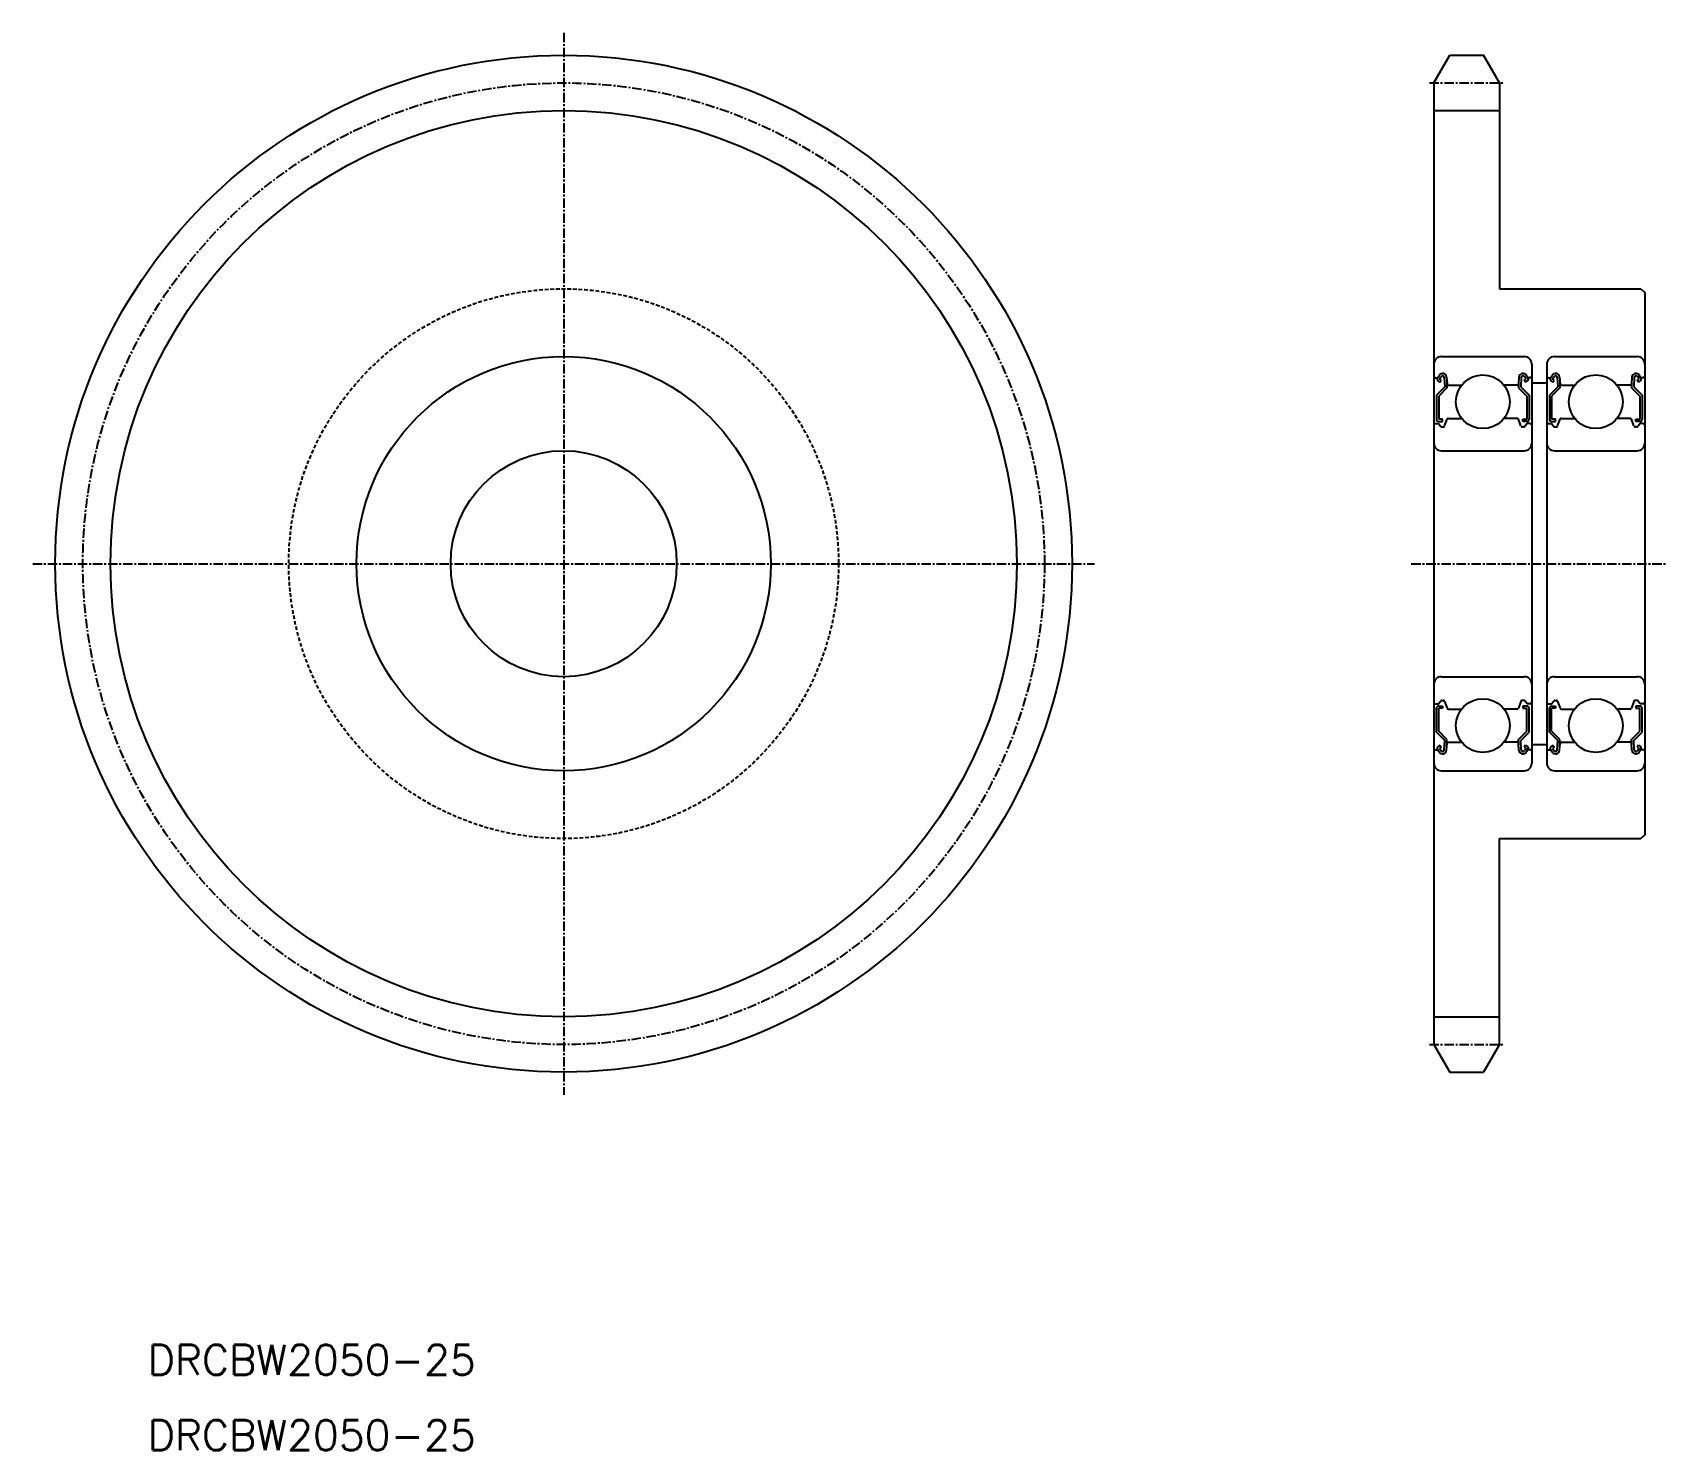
# Model space of a CAD drawing. Extents: x 0 to 217, y 0 to 188.
import ezdxf

# ---------------------------------------------------------------- set-up
doc = ezdxf.new("R2010")
doc.units = 0
doc.linetypes.add('CENTER', pattern=[2, 1.25, -0.25, 0.25, -0.25])
doc.linetypes.add('DASHED', pattern=[0.75, 0.5, -0.25])
doc.layers.get('0').update_dxf_attribs({"linetype": 'CONTINUOUS'})
doc.layers.add('CENTER', color=1, linetype='CENTER')
doc.styles.get("Standard").update_dxf_attribs({"font": 'txt', "bigfont": 'BIGFONT'})

msp = doc.modelspace()

# ---------------------------------------------------------------- linework, layer by layer
at = {"color": 7, "linetype": 'CONTINUOUS'}
for p, q in [((186.04, 181.56), (188.15, 185.22)), ((188.15, 185.22), (192.62, 185.22)), ((194.74, 181.56), (192.62, 185.22)), ((186.04, 181.56), (186.04, 53.89)), ((194.74, 181.56), (194.74, 154.22)), ((186.04, 177.89), (194.74, 177.89)), ((194.74, 154.22), (213.54, 154.22)), ((213.54, 154.22), (214.04, 153.72)), ((214.04, 153.72), (214.04, 81.72)), ((186.04, 144.22), (186.04, 91.22)), ((187.04, 145.22), (198.04, 145.22)), ((199.04, 144.22), (199.04, 91.22)), ((201.04, 144.22), (201.04, 91.22)), ((202.04, 145.22), (213.04, 145.22)), ((214.04, 144.22), (214.04, 91.22)), ((186.24, 142.42), (186.54, 142.42)), ((187.48, 141.2), (186.38, 140.1)), ((186.54, 142.42), (186.77, 142.75)), ((186.85, 141.83), (186.61, 142.01)), ((187.78, 141.07), (186.68, 139.97)), ((186.78, 142.25), (187.01, 142.58)), ((187.03, 142.08), (186.78, 142.25)), ((186.85, 141.83), (187.03, 142.08)), ((187.43, 142.46), (187.48, 141.2)), ((187.73, 142.5), (187.81, 141.61)), ((187.78, 141.95), (187.78, 141.07)), ((188.01, 141.42), (189.72, 141.42)), ((197.06, 141.42), (195.35, 141.42)), ((197.34, 142.5), (197.26, 141.61)), ((197.29, 141.95), (197.29, 141.07)), ((197.29, 141.07), (198.39, 139.97)), ((197.64, 142.46), (197.59, 141.2)), ((197.59, 141.2), (198.69, 140.1)), ((198.04, 142.08), (198.29, 142.25)), ((198.22, 141.83), (198.04, 142.08)), ((198.29, 142.25), (198.06, 142.58)), ((198.22, 141.83), (198.46, 142.01)), ((198.54, 142.42), (198.3, 142.75)), ((198.84, 142.42), (198.54, 142.42)), ((199.04, 141.72), (201.04, 141.72)), ((201.24, 142.42), (201.54, 142.42)), ((202.48, 141.2), (201.38, 140.1)), ((201.54, 142.42), (201.77, 142.75)), ((201.85, 141.83), (201.61, 142.01)), ((202.78, 141.07), (201.68, 139.97)), ((201.78, 142.25), (202.01, 142.58)), ((202.03, 142.08), (201.78, 142.25)), ((201.85, 141.83), (202.03, 142.08)), ((202.43, 142.46), (202.48, 141.2)), ((202.73, 142.5), (202.81, 141.61)), ((202.78, 141.95), (202.78, 141.07)), ((203.01, 141.42), (204.72, 141.42)), ((212.06, 141.42), (210.35, 141.42)), ((212.34, 142.5), (212.26, 141.61)), ((212.29, 141.95), (212.29, 141.07)), ((212.29, 141.07), (213.39, 139.97)), ((212.64, 142.46), (212.59, 141.2)), ((212.59, 141.2), (213.69, 140.1)), ((213.04, 142.08), (213.29, 142.25)), ((213.22, 141.83), (213.04, 142.08)), ((213.29, 142.25), (213.06, 142.58)), ((213.22, 141.83), (213.46, 142.01)), ((213.54, 142.42), (213.3, 142.75)), ((213.84, 142.42), (213.54, 142.42)), ((186.38, 140.1), (186.38, 136.92)), ((186.68, 139.97), (186.68, 136.92)), ((198.39, 139.97), (198.39, 136.92)), ((198.69, 140.1), (198.69, 136.92)), ((201.38, 140.1), (201.38, 136.92)), ((201.68, 139.97), (201.68, 136.92)), ((213.39, 139.97), (213.39, 136.92)), ((213.69, 140.1), (213.69, 136.92)), ((187.2, 136.92), (186.68, 136.92)), ((187.2, 136.62), (187.2, 136.92)), ((187.47, 136.01), (187.79, 136.89)), ((187.98, 137.02), (189.72, 137.02)), ((197.09, 137.02), (195.35, 137.02)), ((197.6, 136.01), (197.28, 136.89)), ((197.87, 136.62), (197.87, 136.92)), ((197.87, 136.92), (198.39, 136.92)), ((202.2, 136.92), (201.68, 136.92)), ((202.2, 136.62), (202.2, 136.92)), ((202.47, 136.01), (202.79, 136.89)), ((202.98, 137.02), (204.72, 137.02)), ((212.09, 137.02), (210.35, 137.02)), ((212.6, 136.01), (212.28, 136.89)), ((212.87, 136.62), (212.87, 136.92)), ((212.87, 136.92), (213.39, 136.92)), ((186.24, 136.32), (186.64, 136.32)), ((186.64, 136.32), (186.95, 135.95)), ((186.68, 136.62), (187.2, 136.62)), ((187.11, 135.87), (187.28, 135.87)), ((197.96, 135.87), (197.79, 135.87)), ((198.39, 136.62), (197.87, 136.62)), ((198.44, 136.32), (198.12, 135.95)), ((198.84, 136.32), (198.44, 136.32)), ((201.24, 136.32), (201.64, 136.32)), ((201.64, 136.32), (201.95, 135.95)), ((201.68, 136.62), (202.2, 136.62)), ((202.11, 135.87), (202.28, 135.87)), ((212.96, 135.87), (212.79, 135.87)), ((213.39, 136.62), (212.87, 136.62)), ((213.44, 136.32), (213.12, 135.95)), ((213.84, 136.32), (213.44, 136.32)), ((187.04, 132.72), (198.04, 132.72)), ((202.04, 132.72), (213.04, 132.72)), ((187.04, 102.72), (198.04, 102.72)), ((202.04, 102.72), (213.04, 102.72)), ((186.24, 99.12), (186.64, 99.12)), ((186.38, 95.35), (186.38, 98.52)), ((186.64, 99.12), (186.95, 99.5)), ((186.68, 98.82), (187.2, 98.82)), ((186.68, 95.47), (186.68, 98.52)), ((187.2, 98.52), (186.68, 98.52)), ((187.11, 99.57), (187.28, 99.57)), ((187.2, 98.82), (187.2, 98.52)), ((187.47, 99.44), (187.79, 98.56)), ((187.98, 98.42), (189.72, 98.42)), ((197.09, 98.42), (195.35, 98.42)), ((197.6, 99.44), (197.28, 98.56)), ((197.96, 99.57), (197.79, 99.57)), ((197.87, 98.82), (197.87, 98.52)), ((198.39, 98.82), (197.87, 98.82)), ((197.87, 98.52), (198.39, 98.52)), ((198.44, 99.12), (198.12, 99.5)), ((198.39, 95.47), (198.39, 98.52)), ((198.84, 99.12), (198.44, 99.12)), ((198.69, 95.35), (198.69, 98.52)), ((201.24, 99.12), (201.64, 99.12)), ((201.38, 95.35), (201.38, 98.52)), ((201.64, 99.12), (201.95, 99.5)), ((201.68, 98.82), (202.2, 98.82)), ((201.68, 95.47), (201.68, 98.52)), ((202.2, 98.52), (201.68, 98.52)), ((202.11, 99.57), (202.28, 99.57)), ((202.2, 98.82), (202.2, 98.52)), ((202.47, 99.44), (202.79, 98.56)), ((202.98, 98.42), (204.72, 98.42)), ((212.09, 98.42), (210.35, 98.42)), ((212.6, 99.44), (212.28, 98.56)), ((212.96, 99.57), (212.79, 99.57)), ((212.87, 98.82), (212.87, 98.52)), ((213.39, 98.82), (212.87, 98.82)), ((212.87, 98.52), (213.39, 98.52)), ((213.44, 99.12), (213.12, 99.5)), ((213.39, 95.47), (213.39, 98.52)), ((213.84, 99.12), (213.44, 99.12)), ((213.69, 95.35), (213.69, 98.52)), ((187.48, 94.25), (186.38, 95.35)), ((186.85, 93.61), (186.61, 93.44)), ((187.78, 94.37), (186.68, 95.47)), ((187.03, 93.37), (186.78, 93.2)), ((186.85, 93.61), (187.03, 93.37)), ((187.43, 92.99), (187.48, 94.25)), ((187.73, 92.95), (187.81, 93.84)), ((187.78, 93.5), (187.78, 94.37)), ((188.01, 94.02), (189.72, 94.02)), ((197.06, 94.02), (195.35, 94.02)), ((197.34, 92.95), (197.26, 93.84)), ((197.29, 94.37), (198.39, 95.47)), ((197.29, 93.5), (197.29, 94.37)), ((197.59, 94.25), (198.69, 95.35)), ((197.64, 92.99), (197.59, 94.25)), ((198.22, 93.61), (198.04, 93.37)), ((198.04, 93.37), (198.29, 93.2)), ((198.22, 93.61), (198.46, 93.44)), ((199.04, 93.72), (201.04, 93.72)), ((202.48, 94.25), (201.38, 95.35)), ((201.85, 93.61), (201.61, 93.44)), ((202.78, 94.37), (201.68, 95.47)), ((202.03, 93.37), (201.78, 93.2)), ((201.85, 93.61), (202.03, 93.37)), ((202.43, 92.99), (202.48, 94.25)), ((202.73, 92.95), (202.81, 93.84)), ((202.78, 93.5), (202.78, 94.37)), ((203.01, 94.02), (204.72, 94.02)), ((212.06, 94.02), (210.35, 94.02)), ((212.34, 92.95), (212.26, 93.84)), ((212.29, 94.37), (213.39, 95.47)), ((212.29, 93.5), (212.29, 94.37)), ((212.59, 94.25), (213.69, 95.35)), ((212.64, 92.99), (212.59, 94.25)), ((213.22, 93.61), (213.04, 93.37)), ((213.04, 93.37), (213.29, 93.2)), ((213.22, 93.61), (213.46, 93.44)), ((186.24, 93.02), (186.54, 93.02)), ((186.54, 93.02), (186.77, 92.69)), ((186.78, 93.2), (187.01, 92.87)), ((198.29, 93.2), (198.06, 92.87)), ((198.54, 93.02), (198.3, 92.69)), ((198.84, 93.02), (198.54, 93.02)), ((201.24, 93.02), (201.54, 93.02)), ((201.54, 93.02), (201.77, 92.69)), ((201.78, 93.2), (202.01, 92.87)), ((213.29, 93.2), (213.06, 92.87)), ((213.54, 93.02), (213.3, 92.69)), ((213.84, 93.02), (213.54, 93.02)), ((187.04, 90.22), (198.04, 90.22)), ((190.09, 90.22), (190.09, 90.22)), ((192.54, 90.22), (192.54, 90.22)), ((202.04, 90.22), (213.04, 90.22)), ((205.09, 90.22), (205.09, 90.22)), ((207.54, 90.22), (207.54, 90.22)), ((194.74, 53.89), (194.74, 81.22)), ((194.74, 81.22), (213.54, 81.22)), ((214.04, 81.72), (213.54, 81.22)), ((186.04, 57.55), (194.74, 57.55)), ((186.04, 53.89), (188.15, 50.22)), ((194.74, 53.89), (192.62, 50.22)), ((188.15, 50.22), (192.62, 50.22))]:
    msp.add_line(p, q, dxfattribs=at)
for centre, radius in [((70.5, 117.72), 67.5), ((70.5, 117.72), 27.5), ((192.54, 139.22), 3.57), ((207.54, 139.22), 3.57), ((70.5, 117.72), 15), ((192.54, 96.22), 3.57), ((207.54, 96.22), 3.57)]:
    msp.add_circle(centre, radius, dxfattribs=at)
at = {"color": 3, "linetype": 'CONTINUOUS'}
msp.add_circle((70.5, 117.72), 60.17, dxfattribs=at)
at = {"color": 3, "linetype": 'DASHED'}
msp.add_circle((70.5, 117.72), 36.5, dxfattribs=at)
at = {"color": 7, "linetype": 'CONTINUOUS'}
for centre, radius, start, end in [((187.04, 144.22), 1, 90, 180), ((198.04, 144.22), 1, 0, 90), ((202.04, 144.22), 1, 90, 180), ((213.04, 144.22), 1, 0, 90), ((186.24, 142.62), 0.2, 180, 270), ((186.78, 142.25), 0.3, 144.9356, 235.0377), ((187.2, 142.45), 0.53, 5.0651, 144.9356), ((187.2, 142.45), 0.23, 2.1311, 144.9356), ((188.01, 141.62), 0.2, 185.0651, 270), ((197.06, 141.62), 0.2, 270, 354.9349), ((197.87, 142.45), 0.53, 35.0644, 174.9349), ((197.87, 142.45), 0.23, 35.0644, 177.8689), ((198.29, 142.25), 0.3, 304.9623, 35.0644), ((198.84, 142.62), 0.2, 270, 0), ((201.24, 142.62), 0.2, 180, 270), ((201.78, 142.25), 0.3, 144.9356, 235.0377), ((202.2, 142.45), 0.53, 5.0651, 144.9356), ((202.2, 142.45), 0.23, 2.1311, 144.9356), ((203.01, 141.62), 0.2, 185.0651, 270), ((212.06, 141.62), 0.2, 270, 354.9349), ((212.87, 142.45), 0.53, 35.0644, 174.9349), ((212.87, 142.45), 0.23, 35.0644, 177.8689), ((213.29, 142.25), 0.3, 304.9623, 35.0644), ((213.84, 142.62), 0.2, 270, 0), ((186.68, 136.92), 0.3, 180, 270), ((187.98, 136.82), 0.2, 90, 159.9703), ((197.09, 136.82), 0.2, 20.0297, 90), ((198.39, 136.92), 0.3, 270, 0), ((201.68, 136.92), 0.3, 180, 270), ((202.98, 136.82), 0.2, 90, 159.9703), ((212.09, 136.82), 0.2, 20.0297, 90), ((213.39, 136.92), 0.3, 270, 0), ((186.24, 136.12), 0.2, 90, 180), ((187.11, 136.07), 0.2, 219.9991, 270), ((187.28, 136.07), 0.2, 270, 339.9703), ((197.79, 136.07), 0.2, 200.0297, 270), ((197.96, 136.07), 0.2, 270, 320.0009), ((198.84, 136.12), 0.2, 0, 90), ((201.24, 136.12), 0.2, 90, 180), ((202.11, 136.07), 0.2, 219.9991, 270), ((202.28, 136.07), 0.2, 270, 339.9703), ((212.79, 136.07), 0.2, 200.0297, 270), ((212.96, 136.07), 0.2, 270, 320.0009), ((213.84, 136.12), 0.2, 0, 90), ((187.04, 133.72), 1, 180, 270), ((198.04, 133.72), 1, 270, 0), ((202.04, 133.72), 1, 180, 270), ((213.04, 133.72), 1, 270, 0), ((187.04, 101.72), 1, 90, 180), ((198.04, 101.72), 1, 0, 90), ((202.04, 101.72), 1, 90, 180), ((213.04, 101.72), 1, 0, 90), ((186.24, 99.32), 0.2, 180, 270), ((186.68, 98.52), 0.3, 90, 180), ((187.11, 99.37), 0.2, 90, 140.0009), ((187.28, 99.37), 0.2, 20.0297, 90), ((187.98, 98.62), 0.2, 200.0297, 270), ((197.09, 98.62), 0.2, 270, 339.9703), ((197.79, 99.37), 0.2, 90, 159.9703), ((197.96, 99.37), 0.2, 39.9991, 90), ((198.39, 98.52), 0.3, 0, 90), ((198.84, 99.32), 0.2, 270, 0), ((201.24, 99.32), 0.2, 180, 270), ((201.68, 98.52), 0.3, 90, 180), ((202.11, 99.37), 0.2, 90, 140.0009), ((202.28, 99.37), 0.2, 20.0297, 90), ((202.98, 98.62), 0.2, 200.0297, 270), ((212.09, 98.62), 0.2, 270, 339.9703), ((212.79, 99.37), 0.2, 90, 159.9703), ((212.96, 99.37), 0.2, 39.9991, 90), ((213.39, 98.52), 0.3, 0, 90), ((213.84, 99.32), 0.2, 270, 0), ((186.78, 93.2), 0.3, 124.9623, 215.0644), ((188.01, 93.82), 0.2, 90, 174.9349), ((197.06, 93.82), 0.2, 5.0651, 90), ((198.29, 93.2), 0.3, 324.9356, 55.0377), ((201.78, 93.2), 0.3, 124.9623, 215.0644), ((203.01, 93.82), 0.2, 90, 174.9349), ((212.06, 93.82), 0.2, 5.0651, 90), ((213.29, 93.2), 0.3, 324.9356, 55.0377), ((186.24, 92.82), 0.2, 90, 180), ((187.04, 91.22), 1, 180, 270), ((187.2, 93), 0.53, 215.0644, 354.9349), ((187.2, 93), 0.23, 215.0644, 357.8689), ((197.87, 93), 0.53, 185.0651, 324.9356), ((197.87, 93), 0.23, 182.1311, 324.9356), ((198.04, 91.22), 1, 270, 0), ((198.84, 92.82), 0.2, 0, 90), ((201.24, 92.82), 0.2, 90, 180), ((202.04, 91.22), 1, 180, 270), ((202.2, 93), 0.53, 215.0644, 354.9349), ((202.2, 93), 0.23, 215.0644, 357.8689), ((212.87, 93), 0.53, 185.0651, 324.9356), ((212.87, 93), 0.23, 182.1311, 324.9356), ((213.04, 91.22), 1, 270, 0), ((213.84, 92.82), 0.2, 0, 90)]:
    msp.add_arc(centre, radius, start, end, dxfattribs=at)
at = {"layer": 'CENTER', "color": 1, "linetype": 'CENTER'}
for p, q in [((70.5, 188.22), (70.5, 47.22)), ((185.44, 181.56), (195.34, 181.56)), ((0, 117.72), (141, 117.72)), ((183.04, 117.72), (217.04, 117.72)), ((185.44, 53.89), (195.34, 53.89))]:
    msp.add_line(p, q, dxfattribs=at)
msp.add_circle((70.5, 117.72), 63.84, dxfattribs=at)

# ---------------------------------------------------------------- texts
at = {"color": 7, "linetype": 'CONTINUOUS'}
for p in [(15.28, 10), (15.28, 0)]:
    msp.add_text('DRCBW2050-25', height=4, dxfattribs=at).set_placement(p)

doc.saveas('drawing.dxf')
